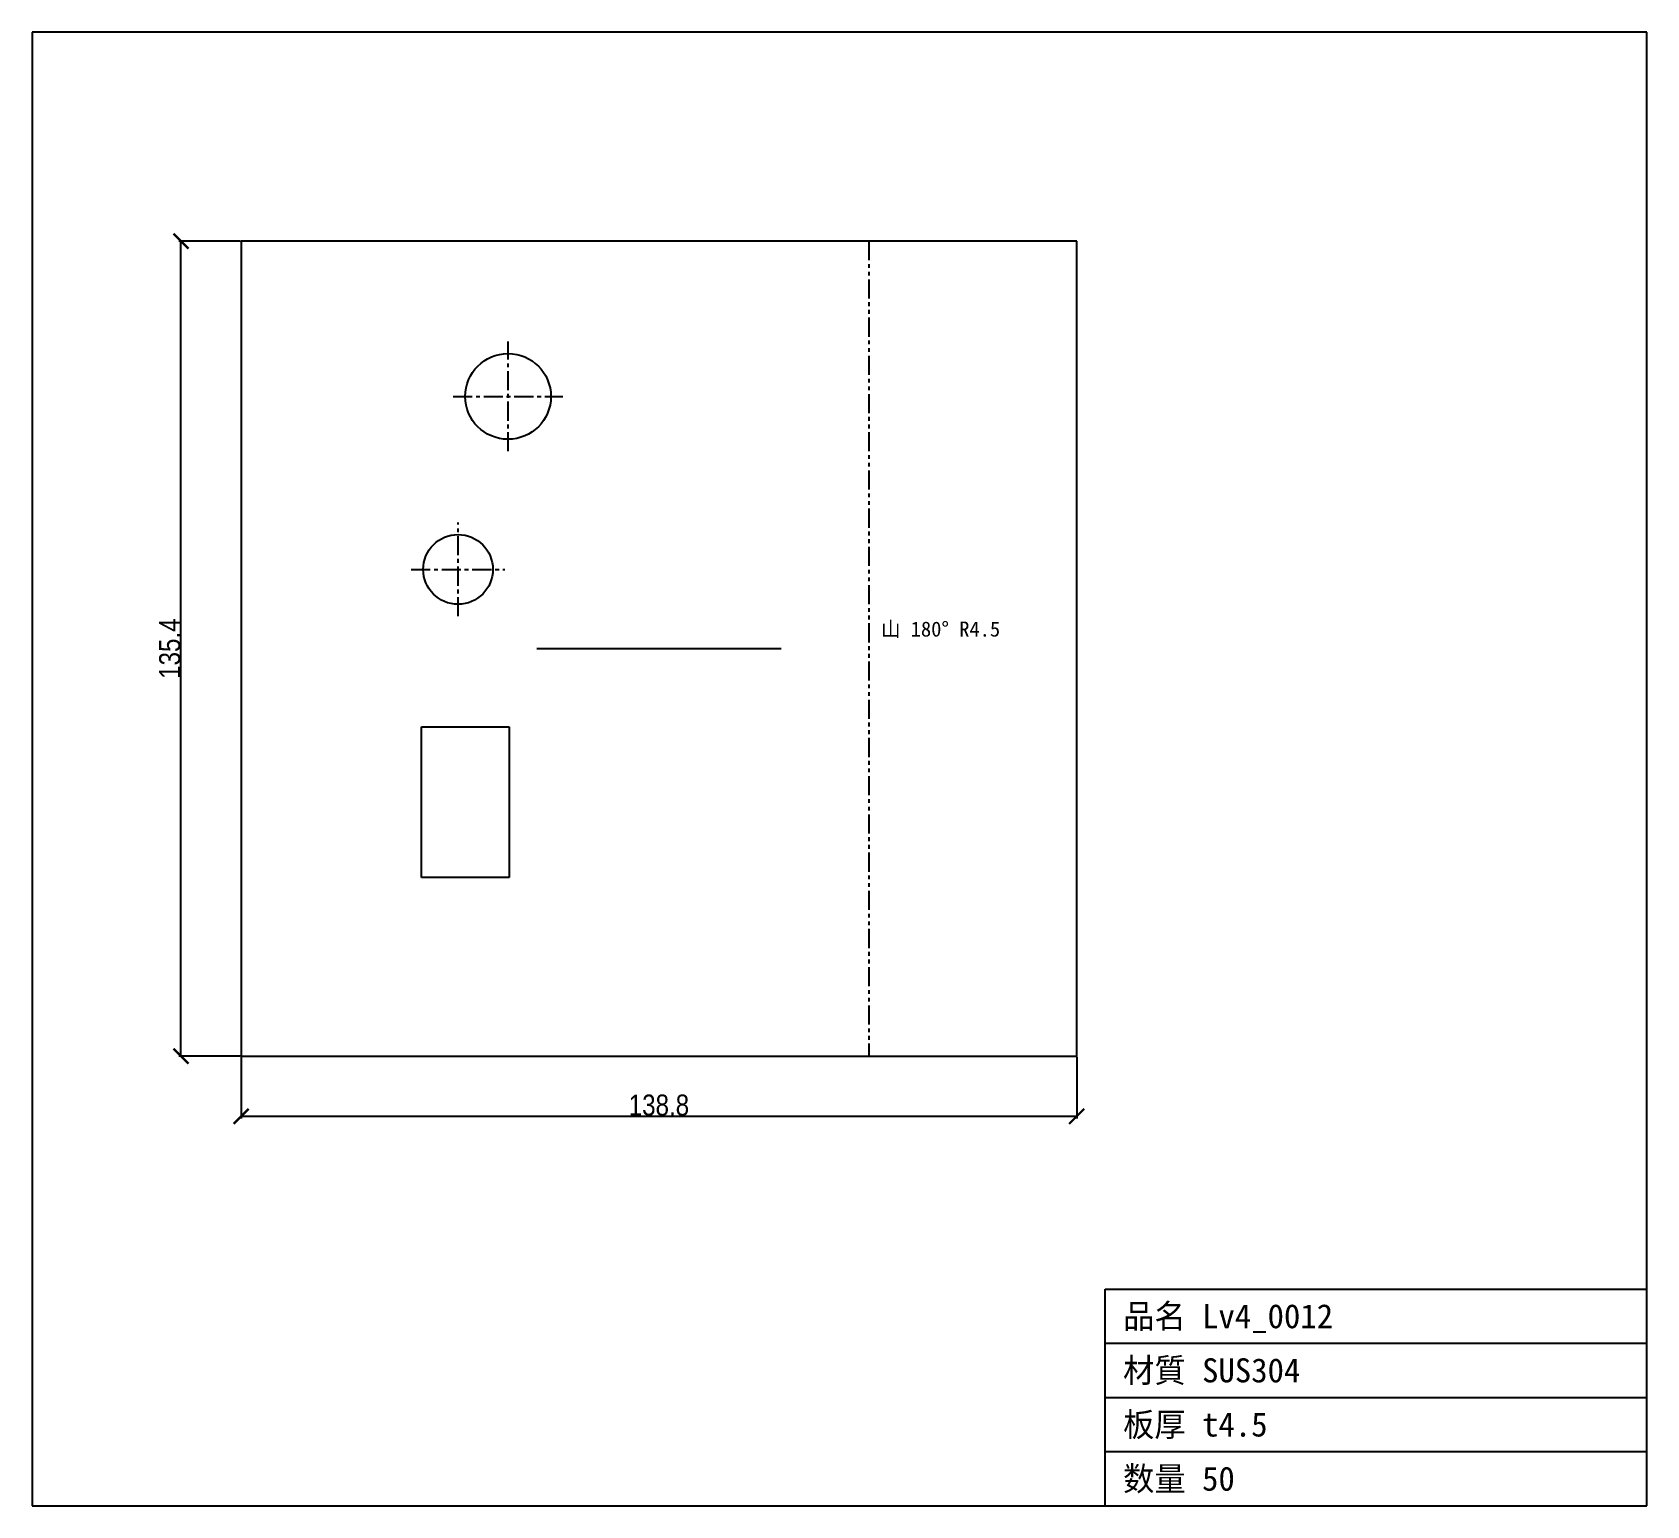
# Model space of a CAD drawing. Header units: millimetres. Extents: x -35 to 234, y -75 to 170.
import ezdxf

# ---------------------------------------------------------------- set-up
doc = ezdxf.new("R2010")
doc.units = ezdxf.units.MM
doc.linetypes.add('CENTER', pattern=[5.08, 3.175, -0.635, 0.635, -0.635])
doc.linetypes.add('PHANTOM', pattern=[6.35, 3.175, -0.635, 0.635, -0.635, 0.635, -0.635])
for name, color, linetype in [('BEND', 7, 'Continuous'), ('CENTER', 7, 'Continuous'), ('CUT', 7, 'Continuous'), ('DIM', 7, 'Continuous'), ('FRAME', 7, 'Continuous'), ('MARK', 7, 'Continuous'), ('TEXT', 7, 'Continuous')]:
    doc.layers.add(name, color=color, linetype=linetype)
doc.styles.add('OpenSansCondensed-Light', font='OpenSansCondensed-Light.ttf')
doc.dimstyles.new('EZDXF', dxfattribs={"dimtxt": 0.25, "dimasz": 0.175, "dimexe": 0.375, "dimexo": 0.125, "dimgap": 0.1, "dimtad": 1, "dimlfac": 100, "dimzin": 12, "dimdsep": 46, "dimtxsty": 'OpenSansCondensed-Light', "dimblk": 'ARCHTICK', "dimcen": 2.5, "dimazin": 3, "dimtfac": 0.5, "dimtmove": 2, "dimatfit": 3})

# ---------------------------------------------------------------- blocks, each defined once
blk = doc.blocks.new('_ARCHTICK')
at = {"color": 0, "linetype": 'BYBLOCK', "const_width": 0.15}
blk.add_lwpolyline([(-0.5, -0.5), (0.5, 0.5)], dxfattribs=at)

msp = doc.modelspace()

# ---------------------------------------------------------------- linework, layer by layer
at = {"layer": 'BEND', "color": 4, "linetype": 'PHANTOM'}
msp.add_line((104.29, 135.43), (104.29, 0), dxfattribs=at)
at = {"layer": 'CENTER', "color": 1, "linetype": 'CENTER'}
for p, q in [((44.34, 100.51), (44.34, 118.75)), ((35.22, 109.63), (53.46, 109.63)), ((36.03, 73.09), (36.03, 88.67)), ((28.24, 80.88), (43.82, 80.88))]:
    msp.add_line(p, q, dxfattribs=at)
at = {"layer": 'CUT'}
for p, q in [((0, 135.43), (0, 0)), ((138.82, 135.43), (0, 135.43)), ((138.82, 0), (138.82, 135.43)), ((29.98, 29.7), (29.98, 54.75)), ((29.98, 54.75), (44.54, 54.75)), ((44.54, 54.75), (44.54, 29.7)), ((44.54, 29.7), (29.98, 29.7)), ((0, 0), (138.82, 0))]:
    msp.add_line(p, q, dxfattribs=at)
for centre, radius in [((44.34, 109.63), 7.12), ((36.03, 80.88), 5.79)]:
    msp.add_circle(centre, radius, dxfattribs=at)
at = {"layer": 'FRAME'}
for p, q in [((233.53, 170.14), (-34.71, 170.14)), ((-34.71, 170.14), (-34.71, -74.71)), ((233.53, -74.71), (233.53, 170.14)), ((143.53, -74.71), (143.53, -38.71)), ((143.53, -38.71), (233.53, -38.71)), ((143.53, -47.71), (233.53, -47.71)), ((143.53, -56.71), (233.53, -56.71)), ((143.53, -65.71), (233.53, -65.71)), ((-34.71, -74.71), (233.53, -74.71))]:
    msp.add_line(p, q, dxfattribs=at)
at = {"layer": 'MARK'}
msp.add_line((49.1, 67.72), (89.73, 67.72), dxfattribs=at)

# ---------------------------------------------------------------- texts
at = {"layer": 'TEXT'}
for s, height, p in [('山 180° R4.5', 2.5, (106.29, 69.72)), ('品名 Lv4_0012', 4, (146.53, -45.21)), ('材質 SUS304', 4, (146.53, -54.21)), ('板厚 t4.5', 4, (146.53, -63.21)), ('数量 50', 4, (146.53, -72.21))]:
    msp.add_text(s, height=height, dxfattribs=at).set_placement(p)

# ---------------------------------------------------------------- dimensions: what is measured, and where the dimension line sits
at = {"layer": 'DIM'}
msp.add_linear_dim(base=(-10, 0), p1=(0, 0), p2=(0, 135.43), angle=90, dimstyle='EZDXF', override={"dimtxt": 3.5, "dimasz": 2.5, "dimdec": 1, "dimlfac": 1}, dxfattribs=at).render()
msp.add_linear_dim(base=(0, -10), p1=(0, 0), p2=(138.82, 0), dimstyle='EZDXF', override={"dimtxt": 3.5, "dimasz": 2.5, "dimdec": 1, "dimlfac": 1}, dxfattribs=at).render()

doc.saveas('drawing.dxf')
